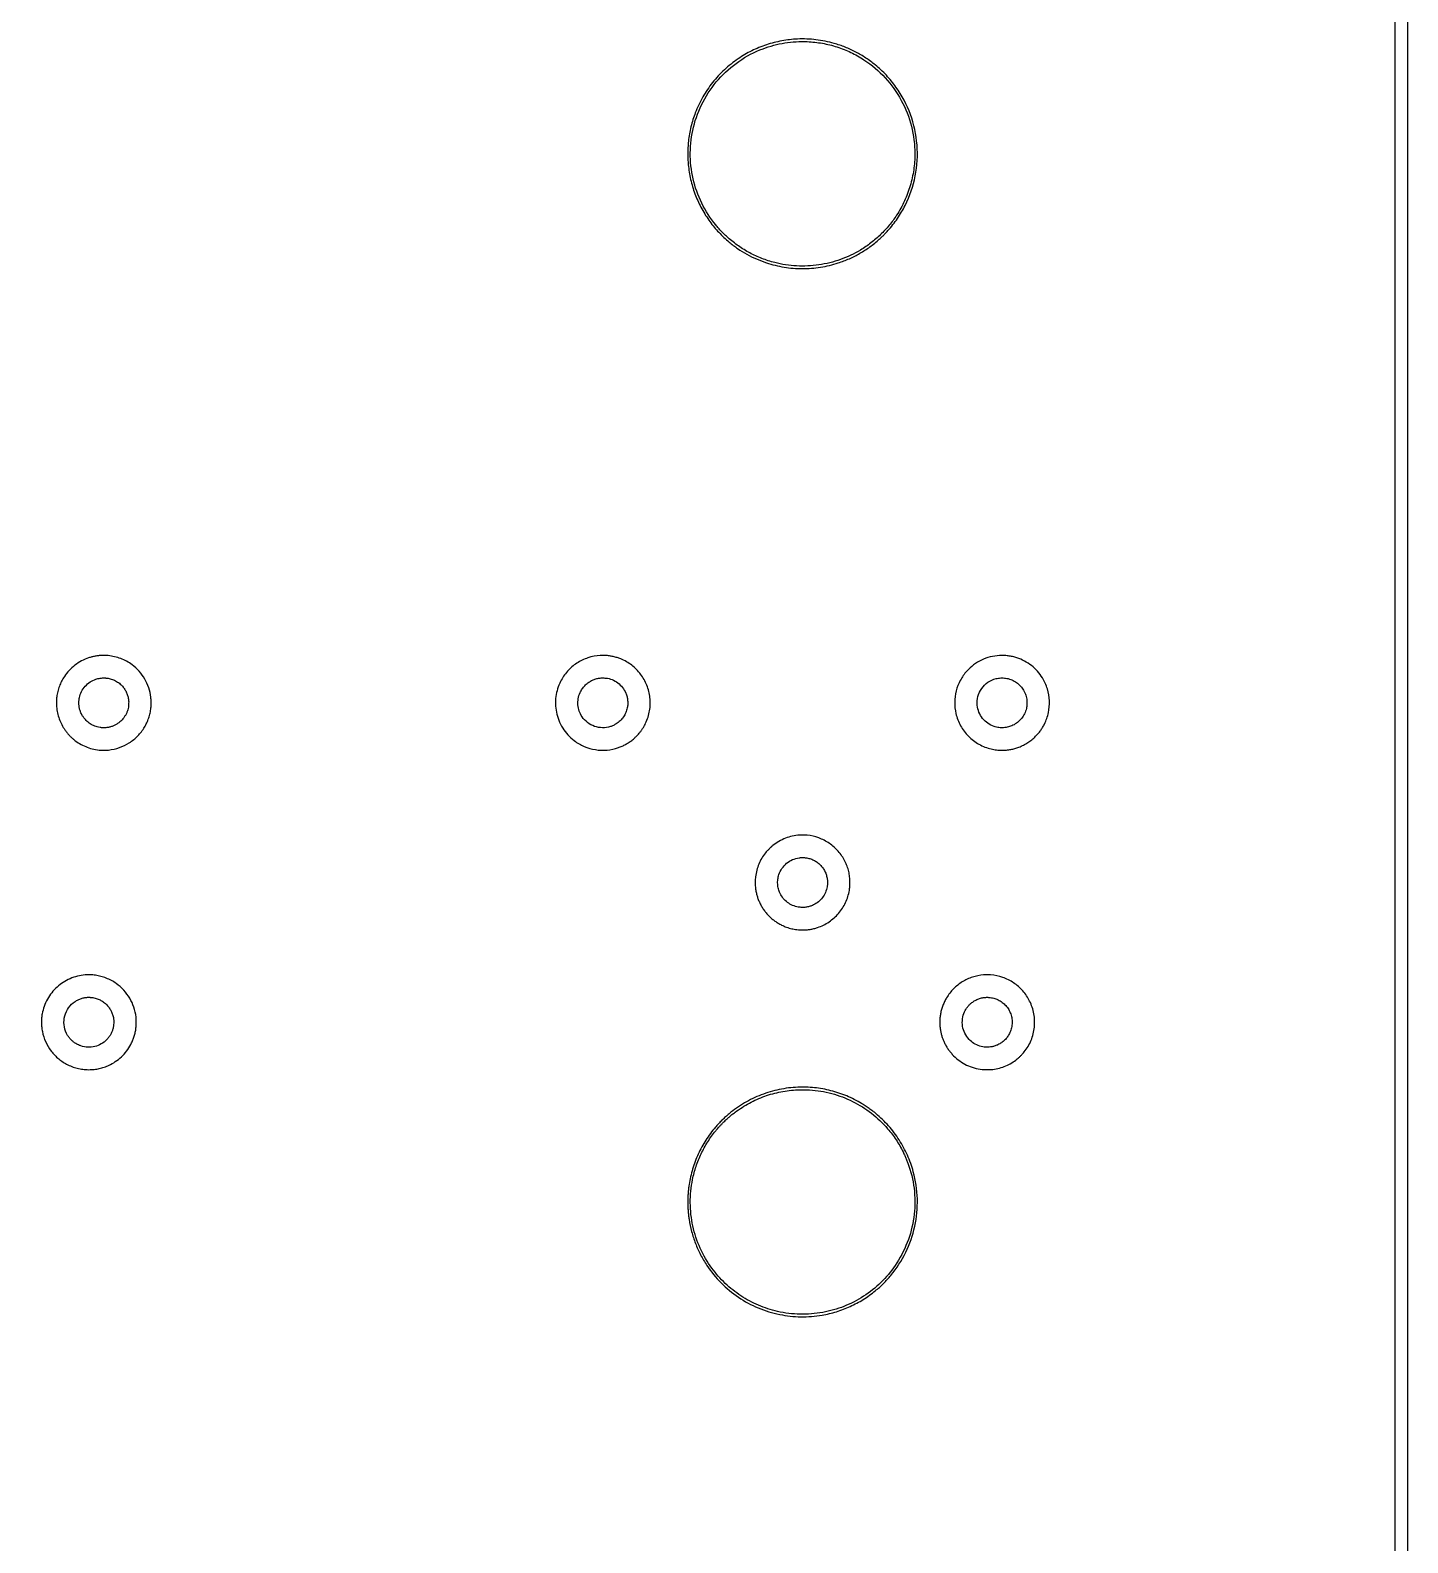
# Model space of a CAD drawing. Extents: x 947 to 24656, y 948 to 49051.
# Drawn here: x 13796 to 24656, y 12870 to 24792 of the extents above; entities that cross this region are included whole.
import ezdxf

# ---------------------------------------------------------------- set-up
doc = ezdxf.new("R2010")
doc.units = 0

msp = doc.modelspace()

# ---------------------------------------------------------------- linework, layer by layer
msp.add_lwpolyline([(24555.45501, 40846.15625, -0.000005), (24555.576589, 33590.111823, -0.000003), (24555.572356, 24977, -0.000002), (24555.441941, 13479.946311, -0.000011), (24555.197838, 7129.844974)], format="xyb")
msp.add_lwpolyline([(24656.20966, 2651.668939), (24655.801289, 25038.31016)])
for points in [[(19845.57597, 24722.926261, 0.034216), (19720.857338, 24708.688212, 0.034541), (19599.650233, 24677.593295, 0.034589), (19484.03857, 24630.160666, 0.03453), (19376, 24567.21899, 0.038071), (19268.466411, 24481.559794, 0.038179), (19175.274335, 24380.662245, 0.038093), (19098.323084, 24266.537273, 0.037526), (19039.139475, 24141.5, 0.016628), (19020.506112, 24087.768952, 0.015664), (19005.074733, 24031.844253, 0.015632), (18993.145975, 23974.9419, 0.016378), (18985.009283, 23918.280758, 0.014604), (18981.047597, 23869.277008, 0.012921), (18979.735474, 23818.080009, 0.012955), (18981.069272, 23767.037614, 0.014927), (18985.052682, 23718.5, 0.032285), (19005.701807, 23602.580628, 0.032537), (19041.066654, 23490.593657, 0.032502), (19090.705305, 23384.027181, 0.032058), (19153.937937, 23284.279095, 0.016419), (19187.262628, 23241.510536, 0.014899), (19224.383326, 23199.573496, 0.014799), (19264.21382, 23159.626941, 0.015598), (19305.664169, 23122.825146, 0.023632), (19372.859398, 23071.995465, 0.02325), (19444.908566, 23027.437284, 0.023244), (19520.802849, 22989.750587, 0.023589), (19599.5, 22959.475628, 0.039665), (19739.434484, 22925.113893, 0.039822), (19882.853064, 22913.341241, 0.039852), (20026.219718, 22924.454445, 0.039858), (20166, 22958.172155, 0.025738), (20253.560636, 22991.916002, 0.02604), (20336.840643, 23034.363009, 0.025937), (20415.563562, 23085.412626, 0.025084), (20489.5, 23144.875252, 0.010376), (20504.376387, 23158.6849, 0.004147), (20524.195622, 23178.184652, 0.004151), (20543.708882, 23198.031342, 0.010242), (20557.60177, 23213, 0.015817), (20597.001288, 23260.155671, 0.016331), (20632.905032, 23309.219327, 0.016514), (20665.151405, 23359.96794, 0.017085), (20693.593323, 23412.17185, 0.067719), (20772.918637, 23644.169752, 0.06806), (20787.184853, 23888.522092, 0.068037), (20735.317681, 24127.804969, 0.067598), (20621.069445, 24344.963035, 0.017225), (20585.168999, 24391.821884, 0.016105), (20545.343289, 24437.192566, 0.01608), (20502.611078, 24479.978622, 0.017024), (20458, 24519.091842, 0.025574), (20383.917672, 24573.635186, 0.025361), (20304.452764, 24620.494126, 0.025353), (20220.625202, 24659.080415, 0.025516), (20133.5, 24688.891277, 0.020472), (20062.971439, 24705.98001, 0.019781), (19990.470363, 24717.473386, 0.019837), (19917.502342, 24723.175912, 0.0209)], [(19921.5, 24702.979907, -0.032541), (20040.74608, 24689.713213, -0.033602), (20155.958687, 24661.1475, -0.033763), (20265.793134, 24617.568564, -0.033555), (20369, 24559.526197, -0.062005), (20535.953798, 24417.975047, -0.061947), (20663.16766, 24239.769002, -0.061969), (20742.819164, 24035.892526, -0.062131), (20769.990438, 23818.896608, -0.036345), (20760.791462, 23691.697184, -0.036026), (20733.268621, 23566.784861, -0.035985), (20688.060358, 23446.980757, -0.036073), (20626.17289, 23335, -0.028512), (20567.253336, 23254.86701, -0.02804), (20499.290088, 23181.485236, -0.028052), (20423.574035, 23116.199326, -0.028598), (20341.494409, 23060.251216, -0.049314), (20182.837413, 22985.061074, -0.049666), (20012.904866, 22942.616462, -0.049715), (19838.096031, 22934.540197, -0.049606), (19665, 22961.11041, -0.029377), (19564.300529, 22993.387215, -0.030097), (19468.916622, 23037.027731, -0.030014), (19379.218755, 23091.933176, -0.02886), (19295.5, 23157.851168, -0.012522), (19272.370342, 23179.387526, -0.007947), (19246.472489, 23205.560281, -0.007914), (19221.191341, 23232.785062, -0.011618), (19199.914698, 23257.572215, -0.057895), (19089.602772, 23429.507298, -0.05784), (19021.604718, 23622.207384, -0.057848), (18999.558216, 23825.335576, -0.057939), (19024.65423, 24028, -0.060714), (19100.255758, 24228.712035, -0.060925), (19221.784351, 24405.13174, -0.060861), (19382.381896, 24547.216903, -0.060352), (19572.901746, 24646.93298, -0.025714), (19657.308345, 24673.990203, -0.02485), (19745.010789, 24692.601098, -0.024937), (19833.811019, 24702.368332, -0.026363)], [(14360.5, 19864.394672, 0.014613), (14332.571697, 19861.94738, 0.016817), (14306.121957, 19857.942871, 0.017346), (14280.757048, 19852.308635, 0.01784), (14256.083545, 19844.974123, 0.041313), (14199.756767, 19820.680075, 0.041196), (14148.133923, 19787.436565, 0.041178), (14102.639419, 19746.163908, 0.041198), (14064.531674, 19698, 0.027673), (14042.655966, 19660.807299, 0.029522), (14025.541317, 19622.205185, 0.029123), (14012.907047, 19581.371093, 0.025505), (14004.431831, 19537.5, 0.023503), (14003.053816, 19522.699182, 0.006683), (14002.303621, 19499.604827, 0.006893), (14002.179145, 19476.208632, 0.019089), (14002.946496, 19459.767567, 0.032965), (14010.299753, 19411.34985, 0.032287), (14023.984, 19363.971529, 0.03235), (14043.621382, 19318.83998, 0.03341), (14068.73354, 19277.124606, 0.019447), (14084.09608, 19256.813711, 0.015872), (14102.030907, 19236.290512, 0.015937), (14121.13126, 19217.052529, 0.020247), (14140, 19200.615625, 0.034754), (14184.883568, 19169.468418, 0.036605), (14232.898048, 19145.440028, 0.036444), (14284.10338, 19128.586594, 0.033835), (14338.5, 19118.830391, 0.014053), (14344.821838, 19118.312642, 0.004466), (14354.265185, 19117.890444, 0.004404), (14364.932037, 19117.603021, 0.004533), (14375.5, 19117.507212, 0.004533), (14386.067963, 19117.603021, 0.004404), (14396.734815, 19117.890444, 0.004466), (14406.178162, 19118.312642, 0.014053), (14412.5, 19118.830391, 0.055575), (14498.50616, 19138.140508, 0.058795), (14576.410463, 19175.709949, 0.059031), (14643.170865, 19230.220439, 0.056822), (14696.3264, 19299.476165, 0.027424), (14714.836756, 19334.493555, 0.027157), (14729.470565, 19371.438984, 0.026661), (14740.237138, 19410.413883, 0.024366), (14747.18371, 19451.5, 0.024237), (14748.327183, 19467.738313, 0.007056), (14748.520973, 19492.81739, 0.007105), (14748.003428, 19517.945929, 0.023276), (14746.653844, 19534.5, 0.048205), (14729.518902, 19609.633468, 0.051221), (14698.529619, 19678.487589, 0.05144), (14654.331978, 19739.354021, 0.049402), (14598.086759, 19790.837662, 0.035101), (14555.665248, 19818.168176, 0.034065), (14509.419769, 19839.604625, 0.033906), (14460.47348, 19854.64715, 0.034024), (14410, 19862.914747, 0.011613), (14399.131179, 19863.688968, 0.0045), (14384.048735, 19864.275798, 0.004187), (14369.306881, 19864.593025, 0.017832)], [(18289, 19863.966557, 0.065355), (18193.000416, 19845.649423, 0.065435), (18105.02377, 19803.179469, 0.065549), (18031.137744, 19739.50005, 0.065988), (17976.446569, 19659, 0.040535), (17953.10311, 19601.219297, 0.041858), (17939.693869, 19541.04471, 0.041927), (17936.507665, 19479.570222, 0.040946), (17943.557687, 19417.924594, 0.045656), (17962.728131, 19352.964152, 0.045464), (17993.389727, 19292.46445, 0.045411), (18034.520004, 19238.43894, 0.045324), (18084.751573, 19192.688136, 0.061806), (18163.691404, 19146.99546, 0.061149), (18251.688779, 19121.776588, 0.061158), (18343.161789, 19118.592379, 0.061855), (18432.320117, 19137.681468, 0.021379), (18462.059975, 19149.464281, 0.02118), (18490.780166, 19163.777064, 0.021083), (18518.313218, 19180.53837, 0.020725), (18544.5, 19199.649479, 0.020778), (18557.462311, 19210.868746, 0.008426), (18574.2052, 19227.163772, 0.00846), (18590.474207, 19244.104248, 0.019516), (18601.970419, 19257.5, 0.014045), (18614.892491, 19274.779123, 0.013826), (18626.894594, 19292.845713, 0.01392), (18637.799702, 19311.419787, 0.014754), (18647.433558, 19330.219926, 0.034712), (18666.406536, 19378.470731, 0.034572), (18678.552154, 19428.947101, 0.034646), (18683.608562, 19480.510102, 0.035201), (18681.450517, 19532, 0.066656), (18657.143663, 19629.063393, 0.06717), (18608.194334, 19716.035443, 0.06717), (18537.942093, 19786.921442, 0.066655), (18451.238607, 19836.868483, 0.021934), (18422.536989, 19847.204524, 0.020481), (18392.380632, 19855.254112, 0.02027), (18361.342332, 19860.881539, 0.020367), (18330, 19863.965959, 0.003194), (18317.49527, 19864.60398, 0.011144), (18309.416721, 19864.784183, 0.011228), (18301.368455, 19864.603541, 0.003279)], [(21436.383637, 19864.013075, 0.047977), (21364.084076, 19852.534458, 0.048842), (21295.752189, 19827.518846, 0.048892), (21233.63262, 19789.752989, 0.048273), (21179.737487, 19740.5, 0.060596), (21128.54648, 19667.700944, 0.059869), (21096.048077, 19584.461292, 0.059789), (21084.1674, 19495.787779, 0.060134), (21093.647629, 19407, 0.069807), (21130.69152, 19310.31324, 0.069448), (21192.960733, 19227.364044, 0.06946), (21275.551872, 19164.645364, 0.069869), (21372, 19127.09518, 0.013099), (21393.656522, 19122.579529, 0.017196), (21413.642323, 19119.661491, 0.016643), (21434.292177, 19118.061884, 0.011119), (21458, 19117.545243, 0.02019), (21493.297798, 19118.986996, 0.024604), (21526.084171, 19123.286603, 0.024792), (21558.079975, 19130.750142, 0.02107), (21591, 19141.691483, 0.026472), (21626.934405, 19157.564192, 0.026989), (21660.750988, 19177.053987, 0.02684), (21692.443754, 19200.184609, 0.025545), (21722.029479, 19226.94077, 0.018499), (21743.005054, 19249.569401, 0.021444), (21761.18818, 19272.632591, 0.0215), (21777.28959, 19297.114752, 0.018782), (21792.019062, 19324, 0.063524), (21823.30547, 19413.363965, 0.063828), (21831.086313, 19507.573418, 0.063755), (21814.852149, 19600.794931, 0.063128), (21775.632896, 19687.256919, 0.044154), (21736.681597, 19739.552409, 0.04393), (21689.091841, 19784.293615, 0.04379), (21634.26334, 19820.155069, 0.043282), (21573.817423, 19846.082019, 0.025436), (21540.996587, 19855.088514, 0.021809), (21505.703694, 19861.26853, 0.021862), (21470.108724, 19864.337991, 0.025974)], [(14392.580316, 19686.552469, -0.053958), (14425.764614, 19681.076579, -0.043663), (14459.583471, 19668.400218, -0.043169), (14491.09947, 19649.842139, -0.049407), (14517.441586, 19626.868687, -0.036007), (14536.664934, 19603.236539, -0.038755), (14551.778352, 19577.643634, -0.038363), (14562.881864, 19549.784922, -0.033941), (14570.148818, 19519.395944, -0.034711), (14571.345299, 19507.159685, -0.010746), (14571.46722, 19488.647578, -0.010932), (14570.781082, 19469.994377, -0.030523), (14569.218742, 19457, -0.02838), (14563.780679, 19434.528257, -0.028484), (14555.837937, 19412.84513, -0.028536), (14545.498361, 19392.242956, -0.028728), (14532.900933, 19373, -0.026143), (14525.425174, 19363.930211, -0.010345), (14514.263654, 19352.24119, -0.010325), (14502.650195, 19341.04425, -0.02677), (14493.708085, 19333.619322, -0.030201), (14473.625301, 19320.488841, -0.029877), (14452.036065, 19309.82113, -0.029692), (14429.195829, 19301.746058, -0.02899), (14405.377626, 19296.35733, -0.028571), (14392.465649, 19294.965123, -0.012572), (14375.280073, 19294.533001, -0.012543), (14358.157704, 19294.962672, -0.029802), (14345.5, 19296.35758, -0.023194), (14324.214869, 19301.021881, -0.026314), (14304.350797, 19307.488406, -0.026829), (14285.619613, 19315.875254, -0.026141), (14267.725321, 19326.285288, -0.026475), (14252.006685, 19337.796626, -0.024114), (14237.071804, 19351.249954, -0.023991), (14223.424802, 19366.155507, -0.025489), (14211.55926, 19382.012296, -0.022649), (14205.45795, 19392.050262, -0.011813), (14198.731571, 19405.058083, -0.011812), (14192.638254, 19418.344727, -0.023057), (14188.530749, 19429.24877, -0.033201), (14182.2214, 19454.189904, -0.031988), (14179.169264, 19480.059592, -0.031903), (14179.438309, 19506.176581, -0.032601), (14183.037769, 19531.855526, -0.067707), (14199.857702, 19579.45773, -0.064066), (14229.021821, 19621.830296, -0.063965), (14268.011563, 19655.49707, -0.067088), (14313.6432, 19677.569798, -0.02419), (14329.559585, 19681.943781, -0.017852), (14347.525331, 19685.28951, -0.018145), (14364.934033, 19687.249806, -0.034665), (14379, 19687.341833, 0.000898), (14381.332702, 19687.199443, 0.000277), (14384.845468, 19686.993305, 0.000277), (14388.773834, 19686.767154, 0.000305)], [(18334, 19685.886335, -0.069132), (18382.962344, 19673.513124, -0.064908), (18427.85628, 19648.093666, -0.064587), (18464.922494, 19611.875031, -0.067191), (18490.94009, 19567.853185, -0.036974), (18500.567566, 19539.345878, -0.038325), (18505.748559, 19510.071421, -0.038396), (18506.395489, 19480.399579, -0.037396), (18502.522511, 19450.708942, -0.050205), (18490.792715, 19413.424025, -0.050205), (18471.867053, 19379.224954, -0.049821), (18446.349993, 19349.255911, -0.047965), (18415.103095, 19324.498071, -0.023062), (18405.877204, 19319.116297, -0.011312), (18393.683009, 19313.084789, -0.011316), (18381.06809, 19307.540637, -0.020374), (18370.458481, 19303.659317, -0.080927), (18307.809766, 19294.289404, -0.080515), (18245.309078, 19305.257844, -0.080721), (18189.604144, 19335.364905, -0.08195), (18146.633416, 19381.428955, -0.062583), (18124.505769, 19425.852383, -0.063228), (18114.155125, 19474.214717, -0.063201), (18116.216756, 19523.6479, -0.062435), (18130.547865, 19571.216469, -0.044194), (18146.479142, 19599.990059, -0.042043), (18167.457605, 19626.037145, -0.041857), (18192.597721, 19648.313091, -0.042925), (18220.894635, 19665.88103, -0.03475), (18247.97852, 19677.342632, -0.03897), (18275.379321, 19684.425756, -0.038535), (18303.81724, 19687.222523, -0.032632)], [(21485.5, 19685.384802, -0.05431), (21525.619548, 19675.385527, -0.05334), (21562.906051, 19656.942018, -0.053039), (21595.63196, 19630.91289, -0.052507), (21622.274131, 19598.5, -0.02853), (21632.903815, 19580.191708, -0.026786), (21641.629718, 19560.409403, -0.026675), (21648.223197, 19539.7211, -0.027695), (21652.479375, 19518.70476, -0.027907), (21653.98592, 19501.753149, -0.018954), (21653.887819, 19482.374548, -0.018921), (21652.318717, 19462.998088, -0.02721), (21649.355605, 19446.046281, -0.057366), (21634.77221, 19405.088302, -0.05515), (21611.114064, 19367.921609, -0.055043), (21579.853331, 19336.762041, -0.05669), (21542.839496, 19313.528114, -0.048049), (21507.33632, 19300.517634, -0.048594), (21470.13716, 19294.585966, -0.048446), (21432.386984, 19295.938082, -0.047178), (21395.25153, 19304.511953, -0.072554), (21345.11732, 19329.729544, -0.072026), (21304.134336, 19368.270783, -0.071791), (21275.664573, 19416.977525, -0.071321), (21262.047599, 19471.855955, -0.090418), (21267.543191, 19540.811902, -0.088891), (21297.002728, 19603.846749, -0.088643), (21346.606289, 19652.865212, -0.089264), (21410, 19681.524457, -0.024408), (21428.433729, 19685.217462, -0.024462), (21447.12594, 19687.092954, -0.024166), (21466.130816, 19687.145484, -0.022551)], [(19860.5, 18448.004176, 0.037103), (19803.69524, 18439.703158, 0.037865), (19749.139568, 18423.127238, 0.037921), (19697.782096, 18398.541817, 0.037452), (19650.5, 18366.392005, 0.020953), (19637.686883, 18355.291207, 0.007802), (19620.602697, 18338.678021, 0.007823), (19604.012157, 18321.504202, 0.020393), (19592.796174, 18308.5, 0.032769), (19563.195306, 18265.730447, 0.03524), (19540.230438, 18220.458093, 0.034956), (19523.704744, 18172.070261, 0.031235), (19513.324365, 18120, 0.025524), (19511.804822, 18101.79779, 0.008057), (19511.364352, 18074.506127, 0.008059), (19511.803614, 18047.212609, 0.025494), (19513.322175, 18029, 0.018005), (19518.643188, 17998.033768, 0.020282), (19526.018002, 17968.75327, 0.020665), (19535.595828, 17940.664304, 0.020254), (19547.516993, 17913.269421, 0.018541), (19562.957641, 17884.183114, 0.022958), (19579.529022, 17858.387001, 0.023071), (19598.323438, 17834.322798, 0.019054), (19620.446306, 17810.446306, 0.018606), (19643.478306, 17789.067458, 0.021887), (19666.860237, 17770.648662, 0.02185), (19691.797436, 17754.319174, 0.018429), (19719.5, 17739.213471, 0.028854), (19758.559757, 17722.483915, 0.02971), (19798.91042, 17710.549325, 0.029483), (19840.685248, 17703.411827, 0.027494), (19884, 17701.014123, 0.017314), (19915.780853, 17702.104651, 0.022294), (19944.813671, 17705.414242, 0.022504), (19973.21473, 17711.262682, 0.018213), (20003.085881, 17719.998181, 0.067939), (20093.470562, 17764.396793, 0.067651), (20168.795446, 17831.449471, 0.067659), (20223.483086, 17916.166848, 0.067983), (20253.460378, 18012.27217, 0.008708), (20255.902008, 18028.517161, 0.013552), (20257.381341, 18042.599526, 0.012828), (20258.1444, 18057.286786, 0.006815), (20258.374294, 18075.5, 0.027565), (20255.89688, 18119.594464, 0.030527), (20248.580068, 18161.644587, 0.030524), (20236.196489, 18202.49441, 0.027549), (20218.569441, 18243, 0.063244), (20166.345022, 18320.685251, 0.062837), (20096.257836, 18383.043028, 0.062811), (20012.849219, 18426.058014, 0.063095), (19921.5, 18446.932927, 0.013854), (19908.046494, 18447.888808, 0.006417), (19890.527393, 18448.421426, 0.00637), (19873.195364, 18448.50497, 0.015755)], [(19911.215618, 18269.452569, -0.039623), (19942.620859, 18262.578458, -0.041765), (19971.97536, 18250.916021, -0.041704), (19999.021512, 18234.518816, -0.039276), (20023.559878, 18213.559878, -0.039033), (20044.482637, 18189.087924, -0.04193), (20060.792629, 18162.217099, -0.041698), (20072.461663, 18132.863294, -0.037794), (20079.569374, 18101, -0.028686), (20080.662634, 18088.402472, -0.011006), (20080.789212, 18070.818193, -0.010875), (20080.151494, 18053.383765, -0.032047), (20078.68765, 18041.482301, -0.055222), (20064.717264, 17995.800277, -0.060069), (20041.358934, 17955.668651, -0.060702), (20009.379035, 17922.57995, -0.058449), (19970, 17897.648267, -0.014276), (19956.45302, 17891.613121, -0.019991), (19944.010673, 17887.063177, -0.019632), (19931.071784, 17883.463572, -0.013066), (19916, 17880.314904, -0.034211), (19902.746746, 17878.832018, -0.012508), (19883.871775, 17878.491933, -0.012614), (19864.861319, 17879.104777, -0.031058), (19851, 17880.769836, -0.057476), (19806.327788, 17894.416079, -0.058657), (19766.265667, 17917.807248, -0.058932), (19732.888347, 17949.746412, -0.059034), (19707.905351, 17988.573277, -0.048585), (19694.645555, 18024.15335, -0.048646), (19688.50803, 18061.60815, -0.048527), (19689.716483, 18099.62957, -0.047865), (19698.220762, 18136.887904, -0.070718), (19722.336488, 18185.408009, -0.0688), (19759.207156, 18225.800342, -0.068837), (19805.634118, 18254.656495, -0.070927), (19857.683527, 18269.456431, -0.022602), (19869.481249, 18270.523699, -0.011274), (19884.477305, 18270.860788, -0.011272), (19899.461402, 18270.521849, -0.022784)], [(14228.5, 17345.903157, 0.081566), (14109.487768, 17316.237266, 0.082405), (14006.684163, 17250.1255, 0.082451), (13930.786702, 17154.390237, 0.081784), (13889.632232, 17039, 0.008752), (13886.896595, 17022.248983, 0.017148), (13885.411967, 17008.817448, 0.014593), (13884.720479, 16993.992324, 0.004708), (13884.544345, 16972, 0.005715), (13884.838216, 16949.10863, 0.016349), (13885.744217, 16933.220175, 0.018233), (13887.622706, 16918.404415, 0.008689), (13891.061859, 16899.5, 0.056871), (13917.143083, 16818.34559, 0.057448), (13960.772592, 16745.451679, 0.057431), (14019.856621, 16684.378526, 0.056775), (14091.5, 16638.073715, 0.029332), (14133.965877, 16620.033749, 0.031752), (14177.152619, 16607.634827, 0.031688), (14221.642044, 16600.786056, 0.028976), (14268, 16599.327519, 0.026202), (14309.796506, 16602.631059, 0.029162), (14349.524647, 16610.254, 0.029043), (14388.238313, 16622.482448, 0.025579), (14427, 16639.56821, 0.041842), (14478.770486, 16671.305473, 0.040713), (14525.04658, 16711.482553, 0.040656), (14564.259679, 16758.687597, 0.041457), (14595.030613, 16811.320009, 0.021882), (14607.665089, 16841.002521, 0.021329), (14617.776936, 16871.927998, 0.021162), (14625.285694, 16903.846242, 0.02074), (14630.12928, 16936.5, 0.020705), (14631.147784, 16952.298259, 0.007348), (14631.335331, 16974.946304, 0.007359), (14630.85629, 16997.61173, 0.020424), (14629.635374, 17013.5, 0.050567), (14612.305982, 17091.513798, 0.053255), (14579.850004, 17163.028462, 0.053384), (14533.105662, 17225.92689, 0.051272), (14473.518157, 17278.459389, 0.031759), (14436.203754, 17301.677573, 0.029256), (14395.231676, 17320.697496, 0.029221), (14352.266998, 17334.825555, 0.031483), (14309, 17343.430606, 0.013746), (14289.016744, 17345.554493, 0.011923), (14267.975066, 17346.703466, 0.012107), (14247.316341, 17346.837579, 0.01595)], [(21311, 17345.871459, 0.059059), (21224.365826, 17328.41979, 0.059181), (21144.277038, 17291.204976, 0.059125), (21075.06976, 17236.225967, 0.058742), (21020.478542, 17166.465469, 0.024005), (21004.513613, 17137.148725, 0.022228), (20990.980104, 17105.685471, 0.022102), (20980.221691, 17072.954541, 0.023026), (20972.562242, 17039.8433, 0.02414), (20968.199293, 17007.235432, 0.021218), (20966.746514, 16972.91867, 0.02124), (20968.207402, 16938.642473, 0.024345), (20972.578452, 16906.1567, 0.016749), (20978.509902, 16879.115043, 0.019105), (20986.025777, 16853.708983, 0.019137), (20995.446944, 16828.987474, 0.016915), (21007.094626, 16804, 0.017792), (21021.84819, 16777.349704, 0.021469), (21037.624362, 16753.484888, 0.021529), (21055.34985, 16731.115812, 0.018073), (21075.959851, 16708.96091, 0.040663), (21124.505821, 16667.73099, 0.043724), (21177.966969, 16636.017216, 0.043204), (21236.715742, 16613.792162, 0.037985), (21301, 16600.802773, 0.025992), (21316.723975, 16599.67707, 0.006454), (21342.543441, 16599.506955, 0.006522), (21368.405803, 16600.007774, 0.024801), (21384.5, 16601.330433, 0.032006), (21437.840746, 16611.89792, 0.035671), (21487.435598, 16628.934247, 0.035931), (21533.791167, 16652.716455, 0.033413), (21577.464812, 16683.413867, 0.019016), (21590.175137, 16694.505308, 0.008977), (21605.756057, 16709.718882, 0.008991), (21620.897039, 16725.604908, 0.017573), (21632.273124, 16738.886716, 0.070401), (21686.400664, 16830.729337, 0.071566), (21712.535976, 16933.471744, 0.071688), (21708.62791, 17039.26008, 0.071027), (21675.034357, 17140, 0.064097), (21621.149939, 17220.181757, 0.065275), (21549.012071, 17283.541939, 0.065103), (21462.796148, 17326.291839, 0.063188), (21367.604783, 17345.993668, 0.013059), (21355.009239, 17346.646253, 0.006952), (21339.400355, 17346.829578, 0.006951), (21323.747788, 17346.578167, 0.01271)], [(14272.604783, 17168.963537, -0.041146), (14306.572652, 17163.39645, -0.044369), (14338.286054, 17152.414151, -0.044546), (14367.454734, 17136.05679, -0.042115), (14393.860105, 17114.515363, -0.035896), (14413.989141, 17092.047837, -0.038982), (14430.091562, 17067.51685, -0.038722), (14442.276698, 17040.631966, -0.034528), (14450.726931, 17011.146097, -0.011393), (14452.258343, 17003.065312, -0.023138), (14453.021064, 16996.644719, -0.015229), (14453.351676, 16988.685527, -0.002588), (14453.441009, 16973.5, -0.006693), (14453.213816, 16955.58173, -0.023169), (14452.374993, 16944.014918, -0.027008), (14450.542311, 16933.510303, -0.011755), (14447.033256, 16919.781339, -0.030341), (14438.928964, 16896.456935, -0.033103), (14428.25474, 16874.980222, -0.032699), (14414.710045, 16854.873354, -0.028245), (14398.024057, 16835.642475, -0.069742), (14354.707202, 16801.996218, -0.070885), (14304.042809, 16781.783177, -0.070675), (14249.61355, 16776.489095, -0.068671), (14195.296761, 16786.445021, -0.024387), (14183.506181, 16790.979851, -0.012757), (14169.281367, 16797.701841, -0.012752), (14155.48511, 16805.104346, -0.025582), (14145.072426, 16811.765652, -0.029416), (14125.668092, 16827.427991, -0.030725), (14108.533901, 16845.04652, -0.031017), (14093.832673, 16864.464754, -0.031277), (14081.691487, 16885.5, -0.090545), (14062.156598, 16953.34689, -0.090455), (14067.848067, 17023.744531, -0.090479), (14098.023867, 17087.583741, -0.090656), (14148.783305, 17136.602373, -0.034919), (14173.15379, 17150.469526, -0.036443), (14198.8779, 17160.58512, -0.035732), (14226.26624, 17167.008713, -0.031079), (14255.604783, 17169.857656, -0.018428), (14257.953855, 17169.852514, -0.003376), (14262.291755, 17169.653725, -0.003625), (14267.366827, 17169.349885, -0.003289)], [(21354.779221, 17168.982137, -0.021822), (21373.58861, 17166.718429, -0.024466), (21391.413934, 17162.875623, -0.024603), (21408.690093, 17157.333041, -0.022571), (21425.854429, 17149.979177, -0.048456), (21458.754132, 17129.955005, -0.048915), (21487.071028, 17104.029535, -0.049036), (21509.752775, 17073.162162, -0.049189), (21525.961836, 17038.5, -0.051509), (21535.228179, 17000.000079, -0.049803), (21536.579245, 16959.972618, -0.049859), (21529.99133, 16920.511005, -0.051872), (21515.762826, 16883.685462, -0.041047), (21498.922019, 16856.487111, -0.040327), (21477.773899, 16832.231641, -0.040267), (21452.973228, 16811.652932, -0.040651), (21425.270494, 16795.388662, -0.020683), (21415.398244, 16791.118252, -0.011271), (21402.96724, 16786.659849, -0.011253), (21390.232275, 16782.730004, -0.019031), (21379.383842, 16780.089535, -0.064723), (21330.164958, 16776.567771, -0.062908), (21281.180122, 16785.657951, -0.062726), (21235.868902, 16806.681711, -0.063664), (21197.438128, 16838.198224, -0.075196), (21164.272719, 16885.989634, -0.074258), (21146.545125, 16941.655422, -0.074193), (21145.84637, 17000.115356, -0.074857), (21162.267741, 17056.041875, -0.029102), (21172.201187, 17074.52169, -0.025612), (21184.611851, 17092.560819, -0.025689), (21198.75594, 17109.177287, -0.029826), (21213.879126, 17123.396464, -0.038713), (21238.633476, 17140.978424, -0.037307), (21266.102421, 17154.780393, -0.037615), (21295.081942, 17164.250255, -0.04098), (21324.333936, 17168.932848, -0.003316), (21334.102066, 17169.619546, -0.015484), (21339.740579, 17169.803344, -0.015852), (21345.321191, 17169.635411, -0.003588)], [(19847.449121, 16460.930943, 0.04078), (19700.926945, 16442.723812, 0.040652), (19559.143824, 16400.968825, 0.040708), (19426.16658, 16336.891813, 0.04114), (19305.827743, 16252.31112, 0.011062), (19277.643904, 16227.741409, 0.0097), (19249.28805, 16200.870435, 0.009722), (19222.070659, 16172.993921, 0.011282), (19197.308738, 16145.403762, 0.035025), (19122.413547, 16044.568166, 0.03468), (19062.051471, 15933.941411, 0.034681), (19017.560582, 15816.034663, 0.035028), (18989.971738, 15693.5, 0.008673), (18985.284212, 15658.750367, 0.010829), (18982.193215, 15626.339409, 0.010603), (18980.464757, 15593.268703, 0.007753), (18979.894571, 15556.5, 0.007812), (18980.46882, 15519.74678, 0.010478), (18982.207333, 15486.473115, 0.010755), (18985.289881, 15454.007947, 0.009007), (18989.91887, 15419.719242, 0.027059), (19010.050376, 15323.528058, 0.027124), (19040.440486, 15230.1523, 0.027123), (19080.761319, 15140.613203, 0.027055), (19130.568576, 15055.887025, 0.049232), (19242.462786, 14918.623289, 0.049023), (19379.181205, 14805.665289, 0.049027), (19535.262201, 14721.493726, 0.049259), (19704.5, 14669.482832, 0.022762), (19788.039837, 14656.497258, 0.023499), (19871.528725, 14651.339413, 0.023501), (19955.128478, 14654.039206, 0.022771), (20039, 14664.561959, 0.03239), (20151.939676, 14691.61454, 0.032144), (20260.736683, 14733.079094, 0.032123), (20363.389916, 14788.178118, 0.032247), (20458, 14855.908158, 0.012669), (20490.063252, 14883.529757, 0.011263), (20521.99674, 14913.818952, 0.011252), (20552.568109, 14945.549889, 0.012568), (20580.542509, 14977.5, 0.060159), (20698.203527, 15159.524542, 0.060037), (20769.251889, 15364.448165, 0.060049), (20789.57454, 15580.346461, 0.060226), (20757.97062, 15794.665444, 0.037947), (20711.584531, 15924.73203, 0.038381), (20646.217898, 16045.77546, 0.038251), (20562.882458, 16155.775845, 0.037147), (20463, 16252.964231, 0.012114), (20438.120287, 16272.806858, 0.008125), (20408.779177, 16294.32435, 0.008073), (20378.410417, 16315.117183, 0.011046), (20350.37123, 16332.779712, 0.036499), (20233.052688, 16391.94231, 0.036167), (20108.023251, 16433.626462, 0.036202), (19978.413165, 16456.82756, 0.036735)], [(19940.5, 16439.99203, -0.049417), (20114.731442, 16411.222227, -0.049879), (20279.357086, 16348.866394, -0.049964), (20428.122136, 16255.267288, -0.049932), (20555.399294, 16134, -0.014477), (20590.780229, 16090.322654, -0.016493), (20622.001239, 16046.488856, -0.01648), (20650.285488, 16000.661711, -0.01441), (20676.850476, 15951, -0.007107), (20690.867421, 15921.84572, -0.009837), (20702.546413, 15895.285507, -0.009917), (20713.099435, 15868.457109, -0.007413), (20723.699855, 15838.5, -0.058209), (20766.10926, 15638.539437, -0.058009), (20761.365487, 15433.94906, -0.057969), (20709.736366, 15235.791339, -0.057976), (20614, 15054.785734, -0.049344), (20501.808879, 14921.842131, -0.04929), (20365.704448, 14813.403328, -0.049247), (20210.890165, 14733.623936, -0.049084), (20043.292484, 14685.552581, -0.025772), (19954.849171, 14674.016272, -0.025219), (19865.042992, 14671.524021, -0.025176), (19775.288564, 14678.090044, -0.025469), (19687, 14693.636012, -0.044619), (19537.189092, 14742.352727, -0.044614), (19398.391501, 14816.8768, -0.044576), (19274.908211, 14914.910433, -0.044381), (19170.55634, 15033.412113, -0.052568), (19077.971766, 15192.065755, -0.052002), (19020.100224, 15367.110704, -0.051974), (18999.570221, 15550.418111, -0.052401), (19017.390133, 15733.5, -0.03024), (19045.206889, 15837.149776, -0.030292), (19085.310971, 15936.62605, -0.0303), (19137.128659, 16030.500731, -0.030297), (19199.914698, 16117.427785, -0.006191), (19213.783383, 16133.944025, -0.007247), (19227.358945, 16149.256045, -0.006888), (19241.946658, 16164.801393, -0.004724), (19258.90521, 16182.052316, -0.006852), (19283.447579, 16205.888102, -0.010081), (19305.706468, 16226.087422, -0.010401), (19328.21987, 16244.895391, -0.008036), (19353.5, 16264.478602, -0.037088), (19465.38936, 16336.019111, -0.037781), (19585.944618, 16389.741551, -0.037649), (19713.620368, 16424.859928, -0.036281), (19846.715258, 16440.993506, -0.010776), (19865.837464, 16441.501309, -0.003919), (19892.955045, 16441.424295, -0.003961), (19920.311662, 16440.915428, -0.009594)]]:
    msp.add_lwpolyline(points, format="xyb", close=True)

doc.saveas('drawing.dxf')
